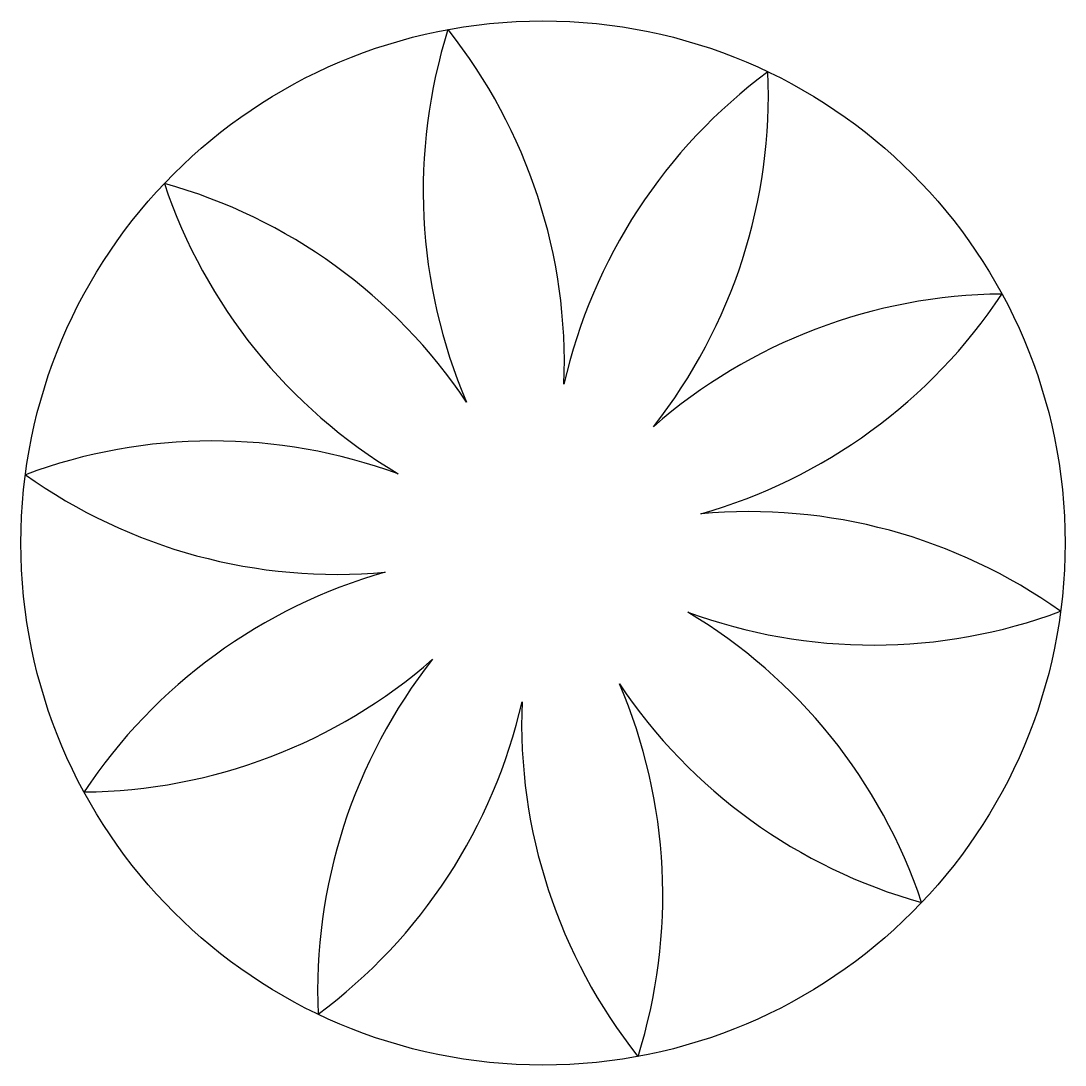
# Model space of a CAD drawing. Extents: x -0.99 to 0.99, y -0.99 to 0.99.
import ezdxf

# ---------------------------------------------------------------- set-up
doc = ezdxf.new("R2010")
doc.units = 0
doc.header["$LTSCALE"] = 0.01
doc.header["$MEASUREMENT"] = 0
doc.layers.get('0').update_dxf_attribs({"lineweight": 20})

msp = doc.modelspace()

# ---------------------------------------------------------------- linework, layer by layer
at = {"color": 0, "linetype": 'ByBlock', "lineweight": -2}
msp.add_circle((0, 0), 0.9939, dxfattribs=at)
for centre, start, end in [((0.794, 0.6704), 162.5261, 203.1688), ((-0.9813, 0.3419), 357.798, 38.4407), ((1.0364, 0.0756), 126.5261, 167.1687), ((-0.593, 0.8534), 321.798, 2.4407), ((0.2483, 1.0091), 198.5261, 239.1687), ((-0.9949, -0.3002), 33.798, 74.4407), ((0.8829, -0.548), 90.5261, 131.1688), ((0.0219, 1.0389), 285.798, 326.4407), ((-0.6284, -0.8277), 69.798, 110.4407), ((-0.3922, 0.9623), 234.5261, 275.1688), ((0.3922, -0.9623), 54.5261, 95.1688), ((-0.0219, -1.0389), 105.798, 146.4407), ((0.6284, 0.8277), 249.798, 290.4407), ((-0.2483, -1.0091), 18.5261, 59.1688), ((-0.8829, 0.548), 270.5261, 311.1687), ((0.593, -0.8534), 141.798, 182.4407), ((0.9949, 0.3002), 213.798, 254.4407), ((-0.794, -0.6704), 342.5261, 23.1688), ((-1.0364, -0.0756), 306.5261, 347.1688), ((0.9813, -0.3419), 177.798, 218.4407)]:
    msp.add_arc(centre, 1.022, start, end, dxfattribs=at)

doc.saveas('drawing.dxf')
